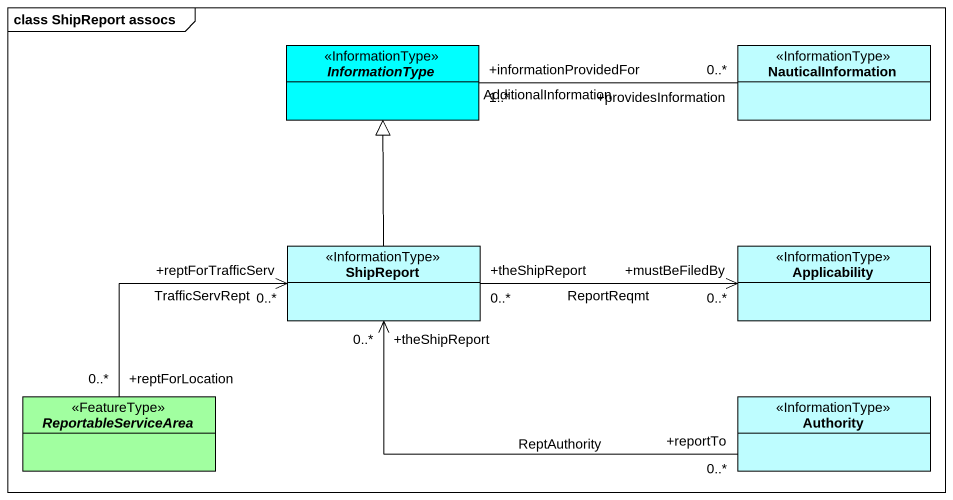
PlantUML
@startuml
mainframe class ShipReport assocs
hide circle
hide empty members
abstract class InformationType <<InformationType>> #00FFFF
class NauticalInformation <<InformationType>> #BEFDFF
class ShipReport <<InformationType>> #BEFDFF
class Applicability <<InformationType>> #BEFDFF
abstract class ReportableServiceArea <<FeatureType>> #A1FFA0
class Authority <<InformationType>> #BEFDFF
InformationType "+informationProvidedFor\n1..*" -right- "+providesInformation\n0..*" NauticalInformation : AdditionalInformation
ShipReport -up-|> InformationType
ShipReport "+theShipReport\n0..*" -right-> "+mustBeFiledBy\n0..*" Applicability : ReportReqmt
ReportableServiceArea "+reptForLocation\n0..*" -right-> "+reptForTrafficServ\n0..*" ShipReport : TrafficServRept
Authority "+reportTo\n0..*" -left-> "+theShipReport\n0..*" ShipReport : ReptAuthority
@enduml
